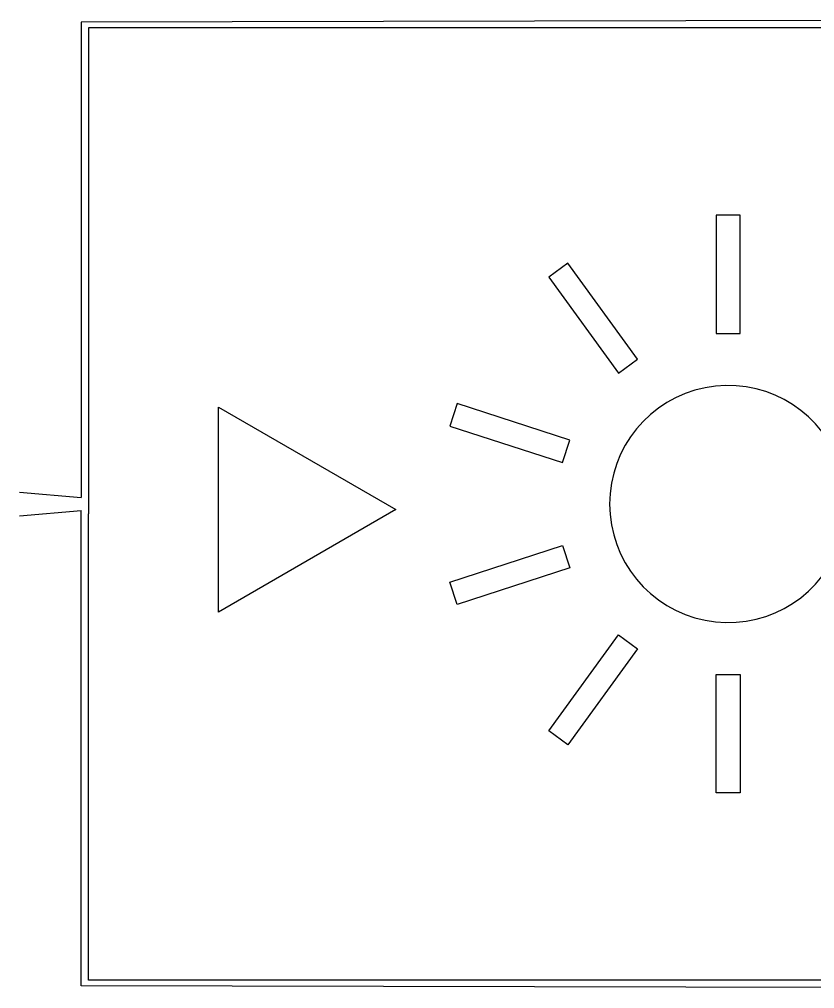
# Model space of a CAD drawing. Header units: millimetres. Extents: x 2102 to 86502, y 1818 to 64568.
# Drawn here: x 41800 to 46833, y 42457 to 48589 of the extents above; entities that cross this region are included whole.
import ezdxf

# ---------------------------------------------------------------- set-up
doc = ezdxf.new("R2010")
doc.units = ezdxf.units.MM
doc.layers.add('Layer-2', color=3, linetype='Continuous')

msp = doc.modelspace()

# ---------------------------------------------------------------- linework, layer by layer
at = {"layer": 'Layer-2'}
for p, q in [((49938.2, 48588.6), (42191.9, 48570.9)), ((42191.9, 48570.9), (42191.9, 45563.1)), ((49873.8, 48534.3), (42237.3, 48534.3)), ((42237.3, 48534.3), (42237.3, 45460)), ((46360.9, 47350.5), (46210.9, 47350.5)), ((46210.9, 47350.5), (46210.9, 46600.5)), ((46360.9, 46600.5), (46360.9, 47350.5)), ((45272.2, 47045.5), (45150.9, 46957.3)), ((45713, 46438.8), (45272.2, 47045.5)), ((45150.9, 46957.3), (45591.7, 46350.6)), ((46210.9, 46600.5), (46360.9, 46600.5)), ((45591.7, 46350.6), (45713, 46438.8)), ((43060.4, 44839.6), (43060.4, 46135)), ((43060.4, 46135), (44182.3, 45487.3)), ((44570.7, 46158.9), (44524.4, 46016.2)), ((45284, 45927.1), (44570.7, 46158.9)), ((44524.4, 46016.2), (45237.7, 45784.5)), ((45237.7, 45784.5), (45284, 45927.1)), ((41800, 45597.9), (42191.9, 45563.1)), ((41800, 45447.9), (42191.9, 45482.6)), ((42191.9, 42474.9), (42191.9, 45482.6)), ((42237.3, 42511.5), (42237.3, 45460)), ((44182.3, 45487.3), (43060.4, 44839.6)), ((44524.4, 45029.3), (45237.7, 45261)), ((45237.7, 45261), (45284, 45118.4)), ((45284, 45118.4), (44570.7, 44886.6)), ((44570.7, 44886.6), (44524.4, 45029.3)), ((45150.9, 44088.2), (45591.7, 44694.9)), ((45591.7, 44694.9), (45713, 44606.8)), ((45713, 44606.8), (45272.2, 44000)), ((46210.9, 44445), (46360.9, 44445)), ((46210.9, 43695), (46210.9, 44445)), ((46360.9, 44445), (46360.9, 43695)), ((45272.2, 44000), (45150.9, 44088.2)), ((46360.9, 43695), (46210.9, 43695)), ((49873.8, 42511.5), (42237.3, 42511.5)), ((49938.2, 42457.2), (42191.9, 42474.9))]:
    msp.add_line(p, q, dxfattribs=at)
msp.add_arc((46285.9, 45522.8), 750, 22.48715, 337.50991, dxfattribs=at)

doc.saveas('drawing.dxf')
